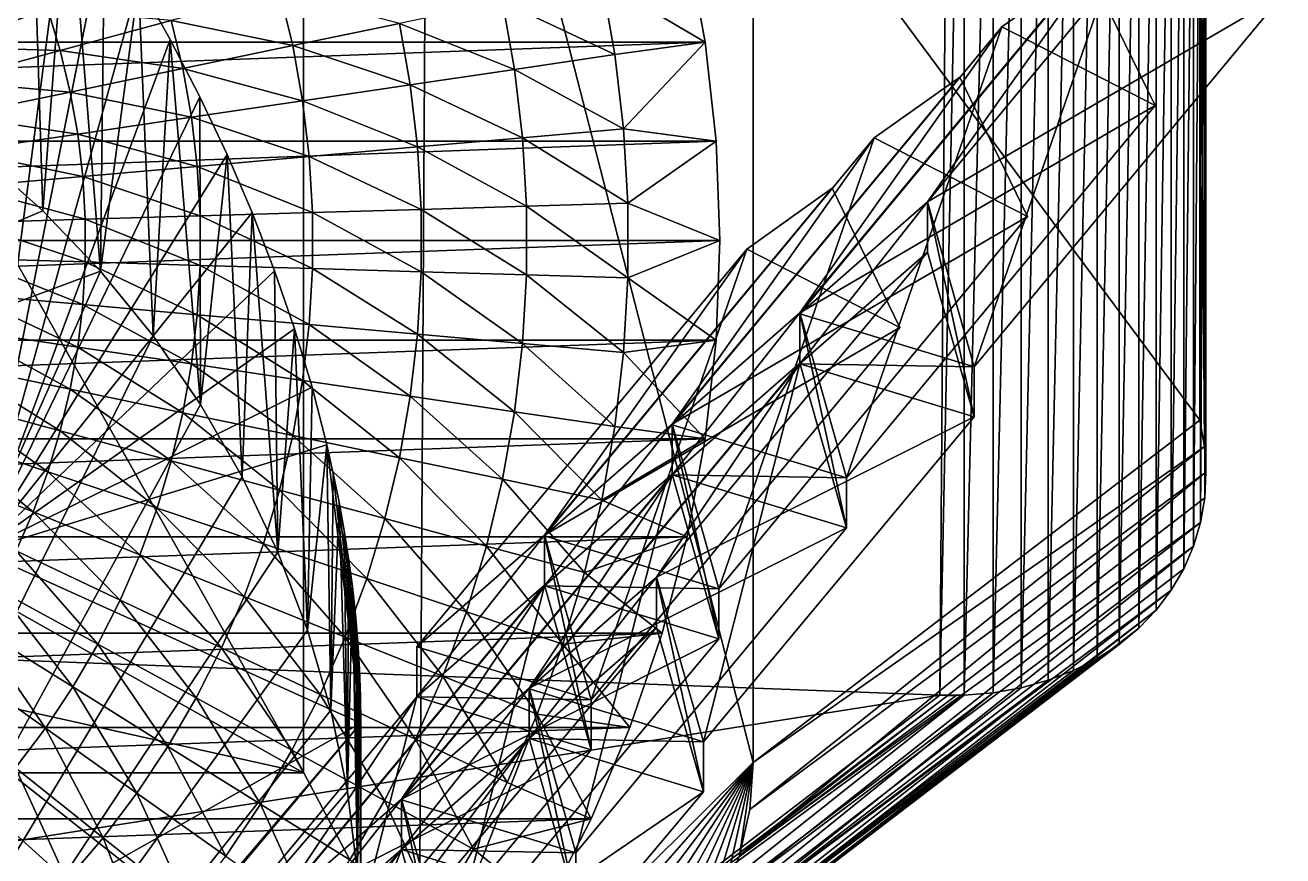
# Model space of a CAD drawing. Header units: metres. Extents: x -4.09 to 4.09, y -3.78 to 3.78.
# Drawn here: x 1.363 to 4.093, y -0.515 to 1.288 of the extents above; entities that cross this region are included whole.
import ezdxf

# ---------------------------------------------------------------- set-up
doc = ezdxf.new("R2010")
doc.units = ezdxf.units.M

msp = doc.modelspace()

# ---------------------------------------------------------------- linework, layer by layer
at = {"layer": 'statue_1', "color": 253}
for points in [[(-3.232, 0.082765, 16.714041), (3.348243, -0.166798, 15.068974), (3.367858, 2.430878, 15.064072)], [(-3.232, 2.430878, 16.714041), (-3.232, 0.082765, 16.714041), (3.367858, 2.430878, 15.064072)], [(-2.176662, 2.430878, 9.351602), (2.236946, 2.430878, 9.351602), (2.216392, -1.034236, 9.351602)], [(-2.157675, -1.034236, 9.351602), (-2.176662, 2.430878, 9.351602), (2.216392, -1.034236, 9.351602)], [(2.216392, -1.034236, 9.351602), (2.236946, 2.430878, 9.351602), (2.943429, -0.31287, 9.351602)], [(2.943429, 1.737868, 9.351602), (2.943429, -0.31287, 9.351602), (2.236946, 2.430878, 9.351602)], [(3.367858, 2.430878, 15.064072), (3.348243, -0.166798, 15.068974), (3.401195, 2.430032, 15.05574)], [(3.401195, -0.166641, 15.05574), (3.401195, 2.430032, 15.05574), (3.348243, -0.166798, 15.068974)], [(3.401195, 2.430032, 15.05574), (3.401195, -0.166641, 15.05574), (3.464236, 2.42364, 15.036746)], [(3.401195, -0.166641, 15.05574), (3.464236, -0.161158, 15.036746), (3.464236, 2.42364, 15.036746)], [(3.464236, 2.42364, 15.036746), (3.464236, -0.161158, 15.036746), (3.525272, 2.411076, 15.01185)], [(3.525272, -0.150317, 15.01185), (3.525272, 2.411076, 15.01185), (3.464236, -0.161158, 15.036746)], [(3.525272, 2.411076, 15.01185), (3.525272, -0.150317, 15.01185), (3.583613, 2.392401, 14.981278)], [(3.525272, -0.150317, 15.01185), (3.583613, -0.134212, 14.981278), (3.583613, 2.392401, 14.981278)], [(3.583613, 2.392401, 14.981278), (3.583613, -0.134212, 14.981278), (3.638758, 2.367837, 14.945305)], [(3.638758, -0.113032, 14.945305), (3.638758, 2.367837, 14.945305), (3.583613, -0.134212, 14.981278)], [(3.638758, 2.367837, 14.945305), (3.638758, -0.113032, 14.945305), (3.690268, 2.33757, 14.904257)], [(3.638758, -0.113032, 14.945305), (3.690268, -0.086932, 14.904257), (3.690268, 2.33757, 14.904257)], [(3.690268, 2.33757, 14.904257), (3.690268, -0.086932, 14.904257), (3.737643, 2.301882, 14.858503)], [(3.737643, -0.056163, 14.858503), (3.737643, 2.301882, 14.858503), (3.690268, -0.086932, 14.904257)], [(3.737643, 2.301882, 14.858503), (3.737643, -0.056163, 14.858503), (3.780505, 2.261119, 14.808458)], [(3.737643, -0.056163, 14.858503), (3.780505, -0.021008, 14.808458), (3.780505, 2.261119, 14.808458)], [(3.780505, 2.261119, 14.808458), (3.780505, -0.021008, 14.808458), (3.818355, 2.215624, 14.754573)], [(3.818355, 0.01822, 14.754573), (3.818355, 2.215624, 14.754573), (3.780505, -0.021008, 14.808458)], [(3.818355, 2.215624, 14.754573), (3.818355, 0.01822, 14.754573), (3.850941, 2.165806, 14.697335)], [(3.818355, 0.01822, 14.754573), (3.850941, 0.061177, 14.697335), (3.850941, 2.165806, 14.697335)], [(3.850941, 2.165806, 14.697335), (3.850941, 0.061177, 14.697335), (3.877949, 2.112102, 14.637262)], [(3.877949, 0.107454, 14.637262), (3.877949, 2.112102, 14.637262), (3.850941, 0.061177, 14.697335)], [(3.877949, 2.112102, 14.637262), (3.877949, 0.107454, 14.637262), (3.89913, 2.055046, 14.574896)], [(3.877949, 0.107454, 14.637262), (3.89913, 0.156646, 14.574896), (3.89913, 2.055046, 14.574896)], [(3.89913, 2.055046, 14.574896), (3.89913, 0.156646, 14.574896), (3.914357, 1.995138, 14.510799)], [(3.914357, 0.208313, 14.510799), (3.914357, 1.995138, 14.510799), (3.89913, 0.156646, 14.574896)], [(3.914357, 1.995138, 14.510799), (3.914357, 0.208313, 14.510799), (3.923319, 1.93288, 14.445553)], [(1.967048, -0.334928, 9.392891), (1.967048, 1.975148, 9.392891), (-2.139753, 1.975148, 9.392891)], [(-2.139753, -0.334928, 9.392891), (1.967048, -0.334928, 9.392891), (-2.139753, 1.975148, 9.392891)], [(-2.139753, -0.334928, 9.007879), (-2.139753, 1.975148, 9.007879), (1.967048, 1.975148, 9.007879)], [(-2.139753, -0.334928, 9.007879), (1.967048, -0.334928, 9.007879), (1.967048, 1.975148, 9.007879)], [(1.967048, 1.975148, 9.007879), (1.967048, -0.334928, 9.007879), (-2.139753, 1.975148, 9.007879)], [(1.967048, -0.334928, 9.007879), (-2.139753, -0.334928, 9.007879), (-2.139753, 1.975148, 9.007879)], [(0.812011, 1.718473, 7.467829), (1.967048, 1.975148, 9.007879), (1.967048, -0.334928, 9.007879)], [(1.967048, -0.334928, 9.007879), (1.967048, 1.975148, 9.007879), (1.967048, 1.975148, 9.392891)], [(1.967048, -0.334928, 9.392891), (1.967048, -0.334928, 9.007879), (1.967048, 1.975148, 9.392891)], [(3.914357, 0.208313, 14.510799), (3.923319, 0.261986, 14.445553), (3.923319, 1.93288, 14.445553)], [(3.923319, 1.93288, 14.445553), (3.923319, 0.261986, 14.445553), (3.926138, 1.868868, 14.379744)], [(3.926138, 1.868868, 14.379744), (3.926138, 0.317194, 14.379744), (3.922629, 1.803666, 14.313969)], [(3.926138, 0.317194, 14.379744), (3.926138, 1.868868, 14.379744), (3.923319, 0.261986, 14.445553)], [(1.238006, 1.848941, 15.596153), (1.266393, 1.005159, 20.254005), (1.374678, 1.736802, 15.576384)], [(1.374678, 1.736802, 15.576384), (1.265203, 0.146119, 15.295901), (1.238006, 1.848941, 15.596153)], [(3.922629, 0.373404, 14.313969), (3.912916, 1.737868, 14.248821), (3.922629, 1.803666, 14.313969)], [(3.926138, 0.317194, 14.379744), (3.922629, 0.373404, 14.313969), (3.922629, 1.803666, 14.313969)], [(1.374678, 1.736802, 15.576384), (1.456957, 1.619964, 15.787277), (1.265203, 0.146119, 15.295901)], [(1.401436, 0.88478, 20.266628), (1.374678, 1.736802, 15.576384), (1.266393, 1.005159, 20.254005)], [(1.374678, 1.736802, 15.576384), (1.401436, 0.88478, 20.266628), (1.456957, 1.619964, 15.787277)], [(3.912916, 0.430116, 14.248821), (2.943429, -0.31287, 9.351602), (2.943429, 1.737868, 9.351602)], [(3.912916, 1.737868, 14.248821), (3.912916, 0.430116, 14.248821), (2.943429, 1.737868, 9.351602)], [(3.912916, 0.430116, 14.248821), (3.912916, 1.737868, 14.248821), (3.922629, 0.373404, 14.313969)], [(0.812011, -0.078253, 7.467829), (0.812011, 1.718473, 7.467829), (1.967048, -0.334928, 9.007879)], [(3.94569, 1.656654, 17.406498), (3.321423, 0.903956, 18.080166), (4.093015, 1.354359, 17.205273)], [(3.94569, 1.656654, 17.406498), (3.76039, 1.524745, 17.087391), (3.321423, 0.903956, 18.080166)], [(1.456957, 1.619964, 15.787277), (1.5351, 1.500744, 15.987391), (1.265203, 0.146119, 15.295901)], [(1.401436, 0.88478, 20.266628), (1.526577, 0.753905, 20.277493), (1.456957, 1.619964, 15.787277)], [(1.526577, 0.753905, 20.277493), (1.5351, 1.500744, 15.987391), (1.456957, 1.619964, 15.787277)], [(3.422877, 0.546327, 17.928465), (3.044319, 0.66138, 17.860107), (3.76039, 1.524745, 17.087391)], [(3.76039, 1.524745, 17.087391), (3.044319, 0.66138, 17.860107), (3.321423, 0.903956, 18.080166)], [(4.093015, 1.354359, 17.205273), (3.422877, 0.546327, 17.928465), (3.76039, 1.524745, 17.087391)], [(1.5351, 1.500744, 15.987391), (1.608794, 1.379519, 16.17618), (1.265203, 0.146119, 15.295901)], [(1.608794, 1.379519, 16.17618), (1.5351, 1.500744, 15.987391), (1.526577, 0.753905, 20.277493)], [(2.800114, 1.463114, 0.043246), (2.839343, 1.25068, 0.043246), (-3.012047, 1.25068, 0.043246)], [(-2.972756, 1.463114, 0.043246), (2.800114, 1.463114, 0.043246), (-3.012047, 1.25068, 0.043246)], [(2.800114, 1.463114, 0.543128), (2.614564, 1.383185, 0.699304), (2.839343, 1.25068, 0.543128)], [(2.800114, 1.463114, 0.043246), (2.800114, 1.463114, 0.543128), (2.839343, 1.25068, 0.043246)], [(2.839343, 1.25068, 0.543128), (2.839343, 1.25068, 0.043246), (2.800114, 1.463114, 0.543128)], [(3.668586, 1.415676, 17.177307), (3.044319, 0.662978, 17.850977), (3.815911, 1.113413, 16.976084)], [(3.668586, 1.415676, 17.177307), (3.483286, 1.283798, 16.8582), (3.044319, 0.662978, 17.850977)], [(3.483286, 1.283798, 16.8582), (3.668586, 1.415676, 17.177307), (3.815911, 1.113413, 16.976084)], [(1.608794, 1.379519, 16.17618), (1.67785, 1.25657, 16.35313), (1.265203, 0.146119, 15.295901)], [(1.640878, 0.613379, 20.286522), (1.608794, 1.379519, 16.17618), (1.526577, 0.753905, 20.277493)], [(1.608794, 1.379519, 16.17618), (1.640878, 0.613379, 20.286522), (1.67785, 1.25657, 16.35313)], [(2.614564, 1.383185, 0.699304), (2.39906, 1.338254, 0.853454), (2.642951, 1.223703, 0.699304)], [(2.614564, 1.383185, 0.699304), (2.642951, 1.223703, 0.699304), (2.839343, 1.25068, 0.543128)], [(1.943549, 1.243286, 1.122091), (1.915225, 1.361691, 1.122091), (1.680106, 1.298055, 1.23567)], [(1.943549, 1.243286, 1.122091), (2.175096, 1.291569, 0.994541), (1.915225, 1.361691, 1.122091)], [(2.425191, 1.191493, 0.853454), (2.39906, 1.338254, 0.853454), (2.175096, 1.291569, 0.994541)], [(2.642951, 1.223703, 0.699304), (2.39906, 1.338254, 0.853454), (2.425191, 1.191493, 0.853454)], [(3.321423, 0.903956, 18.080166), (3.422877, 0.546327, 17.928465), (4.093015, 1.354359, 17.205273)], [(1.170203, 1.240685, 1.419429), (1.412152, 1.321648, 1.334895), (1.143382, 1.313689, 1.419429)], [(1.438972, 1.232821, 1.334895), (1.412152, 1.321648, 1.334895), (1.170203, 1.240685, 1.419429)], [(1.680106, 1.298055, 1.23567), (1.412152, 1.321648, 1.334895), (1.438972, 1.232821, 1.334895)], [(1.680106, 1.298055, 1.23567), (1.438972, 1.232821, 1.334895), (1.705109, 1.193592, 1.23567)], [(1.943549, 1.243286, 1.122091), (1.680106, 1.298055, 1.23567), (1.705109, 1.193592, 1.23567)], [(2.198908, 1.15803, 0.994541), (2.175096, 1.291569, 0.994541), (1.943549, 1.243286, 1.122091)], [(2.198908, 1.15803, 0.994541), (2.425191, 1.191493, 0.853454), (2.175096, 1.291569, 0.994541)], [(3.145774, 0.305381, 17.699276), (2.767215, 0.420403, 17.630917), (3.483286, 1.283798, 16.8582)], [(3.483286, 1.283798, 16.8582), (2.767215, 0.420403, 17.630917), (3.044319, 0.662978, 17.850977)], [(3.815911, 1.113413, 16.976084), (3.145774, 0.305381, 17.699276), (3.483286, 1.283798, 16.8582)], [(1.67785, 1.25657, 16.35313), (1.742082, 1.132275, 16.517757), (1.265203, 0.146119, 15.295901)], [(1.640878, 0.613379, 20.286522), (1.743586, 0.464174, 20.293655), (1.67785, 1.25657, 16.35313)], [(1.743586, 0.464174, 20.293655), (1.742082, 1.132275, 16.517757), (1.67785, 1.25657, 16.35313)], [(-3.012047, 1.25068, 0.043246), (2.839343, 1.25068, 0.043246), (-3.035671, 1.03599, 0.043246)], [(2.862967, 1.03599, 0.043246), (-3.035671, 1.03599, 0.043246), (2.839343, 1.25068, 0.043246)], [(1.192762, 1.166208, 1.419429), (1.438972, 1.232821, 1.334895), (1.170203, 1.240685, 1.419429)], [(1.460591, 1.142614, 1.334895), (1.438972, 1.232821, 1.334895), (1.192762, 1.166208, 1.419429)], [(1.460591, 1.142614, 1.334895), (1.705109, 1.193592, 1.23567), (1.438972, 1.232821, 1.334895)], [(1.943549, 1.243286, 1.122091), (1.705109, 1.193592, 1.23567), (1.964855, 1.123439, 1.122091)], [(2.198908, 1.15803, 0.994541), (1.943549, 1.243286, 1.122091), (1.964855, 1.123439, 1.122091)], [(2.839343, 1.25068, 0.543128), (2.642951, 1.223703, 0.699304), (2.661938, 1.062811, 0.699304)], [(2.839343, 1.25068, 0.543128), (2.661938, 1.062811, 0.699304), (2.862967, 1.03599, 0.543128)], [(2.839343, 1.25068, 0.543128), (2.862967, 1.03599, 0.543128), (2.862967, 1.03599, 0.043246)], [(2.839343, 1.25068, 0.043246), (2.839343, 1.25068, 0.543128), (2.862967, 1.03599, 0.043246)], [(2.642951, 1.223703, 0.699304), (2.425191, 1.191493, 0.853454), (2.661938, 1.062811, 0.699304)], [(1.723909, 1.087783, 1.23567), (1.705109, 1.193592, 1.23567), (1.460591, 1.142614, 1.334895)], [(1.723909, 1.087783, 1.23567), (1.964855, 1.123439, 1.122091), (1.705109, 1.193592, 1.23567)], [(2.442612, 1.043447, 0.853454), (2.425191, 1.191493, 0.853454), (2.198908, 1.15803, 0.994541)], [(2.442612, 1.043447, 0.853454), (2.661938, 1.062811, 0.699304), (2.425191, 1.191493, 0.853454)], [(2.767215, 0.422032, 17.621786), (3.391545, 1.17473, 16.948118), (3.538807, 0.872435, 16.746895)], [(3.206182, 1.042821, 16.629011), (3.391545, 1.17473, 16.948118), (2.767215, 0.422032, 17.621786)], [(3.391545, 1.17473, 16.948118), (3.206182, 1.042821, 16.629011), (3.538807, 0.872435, 16.746895)], [(1.460591, 1.142614, 1.334895), (1.192762, 1.166208, 1.419429), (1.210872, 1.09054, 1.419429)], [(2.214762, 1.023332, 0.994541), (2.198908, 1.15803, 0.994541), (1.964855, 1.123439, 1.122091)], [(2.442612, 1.043447, 0.853454), (2.198908, 1.15803, 0.994541), (2.214762, 1.023332, 0.994541)], [(1.460591, 1.142614, 1.334895), (1.210872, 1.09054, 1.419429), (1.476884, 1.051249, 1.334895)], [(1.742082, 1.132275, 16.517757), (1.801363, 1.006945, 16.669615), (1.265203, 0.146119, 15.295901)], [(1.723909, 1.087783, 1.23567), (1.460591, 1.142614, 1.334895), (1.476884, 1.051249, 1.334895)], [(1.979143, 1.002527, 1.122091), (1.964855, 1.123439, 1.122091), (1.723909, 1.087783, 1.23567)], [(1.801363, 1.006945, 16.669615), (1.742082, 1.132275, 16.517757), (1.743586, 0.464174, 20.293655)], [(1.979143, 1.002527, 1.122091), (2.214762, 1.023332, 0.994541), (1.964855, 1.123439, 1.122091)], [(3.044319, 0.662978, 17.850977), (3.145774, 0.305381, 17.699276), (3.815911, 1.113413, 16.976084)], [(1.22447, 1.013932, 1.419429), (1.476884, 1.051249, 1.334895), (1.210872, 1.09054, 1.419429)], [(1.736505, 0.981096, 1.23567), (1.723909, 1.087783, 1.23567), (1.476884, 1.051249, 1.334895)], [(1.979143, 1.002527, 1.122091), (1.723909, 1.087783, 1.23567), (1.736505, 0.981096, 1.23567)], [(1.487725, 0.959132, 1.334895), (1.476884, 1.051249, 1.334895), (1.22447, 1.013932, 1.419429)], [(1.487725, 0.959132, 1.334895), (1.736505, 0.981096, 1.23567), (1.476884, 1.051249, 1.334895)], [(2.451385, 0.89465, 0.853454), (2.442612, 1.043447, 0.853454), (2.214762, 1.023332, 0.994541)], [(2.671463, 0.901104, 0.699304), (2.661938, 1.062811, 0.699304), (2.442612, 1.043447, 0.853454)], [(2.671463, 0.901104, 0.699304), (2.442612, 1.043447, 0.853454), (2.451385, 0.89465, 0.853454)], [(2.490112, 0.179456, 17.401728), (2.86867, 0.064404, 17.470085), (3.206182, 1.042821, 16.629011)], [(2.490112, 0.179456, 17.401728), (3.206182, 1.042821, 16.629011), (2.767215, 0.422032, 17.621786)], [(2.671463, 0.901104, 0.699304), (2.862967, 1.03599, 0.543128), (2.661938, 1.062811, 0.699304)], [(2.86867, 0.064404, 17.470085), (3.538807, 0.872435, 16.746895), (3.206182, 1.042821, 16.629011)], [(2.862967, 1.03599, 0.043246), (2.870863, 0.82011, 0.043246), (-3.043504, 0.82011, 0.043246)], [(-3.035671, 1.03599, 0.043246), (2.862967, 1.03599, 0.043246), (-3.043504, 0.82011, 0.043246)], [(1.487725, 0.959132, 1.334895), (1.22447, 1.013932, 1.419429), (1.233619, 0.936698, 1.419429)], [(2.222721, 0.887945, 0.994541), (2.214762, 1.023332, 0.994541), (1.979143, 1.002527, 1.122091)], [(2.222721, 0.887945, 0.994541), (2.451385, 0.89465, 0.853454), (2.214762, 1.023332, 0.994541)], [(2.862967, 1.03599, 0.543128), (2.671463, 0.901104, 0.699304), (2.870863, 0.82011, 0.543128)], [(2.862967, 1.03599, 0.043246), (2.862967, 1.03599, 0.543128), (2.870863, 0.82011, 0.043246)], [(2.870863, 0.82011, 0.543128), (2.870863, 0.82011, 0.043246), (2.862967, 1.03599, 0.543128)], [(1.401436, 0.88478, 20.266628), (1.266393, 1.005159, 20.254005), (-2.247724, -0.650978, 19.720924)], [(1.801363, 1.006945, 16.669615), (1.855505, 0.880958, 16.808289), (1.265203, 0.146119, 15.295901)], [(1.986287, 0.880989, 1.122091), (1.979143, 1.002527, 1.122091), (1.736505, 0.981096, 1.23567)], [(1.834074, 0.307261, 20.298851), (1.801363, 1.006945, 16.669615), (1.743586, 0.464174, 20.293655)], [(1.801363, 1.006945, 16.669615), (1.834074, 0.307261, 20.298851), (1.855505, 0.880958, 16.808289)], [(2.222721, 0.887945, 0.994541), (1.979143, 1.002527, 1.122091), (1.986287, 0.880989, 1.122091)], [(1.493177, 0.866513, 1.334895), (1.487725, 0.959132, 1.334895), (1.233619, 0.936698, 1.419429)], [(1.742834, 0.873845, 1.23567), (1.736505, 0.981096, 1.23567), (1.487725, 0.959132, 1.334895)], [(1.742834, 0.873845, 1.23567), (1.487725, 0.959132, 1.334895), (1.493177, 0.866513, 1.334895)], [(1.742834, 0.873845, 1.23567), (1.986287, 0.880989, 1.122091), (1.736505, 0.981096, 1.23567)], [(1.238194, 0.859025, 1.419429), (1.493177, 0.866513, 1.334895), (1.233619, 0.936698, 1.419429)], [(3.114441, 0.933753, 16.718929), (2.490112, 0.181054, 17.392597), (3.261766, 0.631489, 16.517704)], [(3.114441, 0.933753, 16.718929), (2.929079, 0.801875, 16.399822), (2.490112, 0.181054, 17.392597)], [(2.929079, 0.801875, 16.399822), (3.114441, 0.933753, 16.718929), (3.261766, 0.631489, 16.517704)], [(2.671463, 0.901104, 0.699304), (2.451385, 0.89465, 0.853454), (2.671463, 0.739116, 0.699304)], [(2.671463, 0.901104, 0.699304), (2.671463, 0.739116, 0.699304), (2.870863, 0.82011, 0.543128)], [(3.044319, 0.66138, 17.860107), (3.044319, 0.552813, 18.475748), (3.321423, 0.903956, 18.080166)], [(3.321423, 0.794856, 18.698763), (3.321423, 0.903956, 18.080166), (3.044319, 0.552813, 18.475748)], [(3.321423, 0.903956, 18.080166), (3.321423, 0.794856, 18.698763), (3.422877, 0.43751, 18.545584)], [(3.422877, 0.546327, 17.928465), (3.321423, 0.903956, 18.080166), (3.422877, 0.43751, 18.545584)], [(1.526577, 0.753905, 20.277493), (1.401436, 0.88478, 20.266628), (-2.247724, -0.650978, 19.720924)], [(1.855505, 0.880958, 16.808289), (1.904321, 0.754625, 16.933399), (1.265203, 0.146119, 15.295901)], [(1.742834, 0.766406, 1.23567), (1.742834, 0.873845, 1.23567), (1.493177, 0.866513, 1.334895)], [(1.986287, 0.759263, 1.122091), (1.986287, 0.880989, 1.122091), (1.742834, 0.873845, 1.23567)], [(1.742834, 0.766406, 1.23567), (1.986287, 0.759263, 1.122091), (1.742834, 0.873845, 1.23567)], [(1.834074, 0.307261, 20.298851), (1.911653, 0.143706, 20.302067), (1.855505, 0.880958, 16.808289)], [(1.855505, 0.880958, 16.808289), (1.911653, 0.143706, 20.302067), (1.904321, 0.754625, 16.933399)], [(2.222721, 0.752307, 0.994541), (2.222721, 0.887945, 0.994541), (1.986287, 0.880989, 1.122091)], [(2.222721, 0.752307, 0.994541), (1.986287, 0.880989, 1.122091), (1.986287, 0.759263, 1.122091)], [(2.451385, 0.745602, 0.853454), (2.451385, 0.89465, 0.853454), (2.222721, 0.887945, 0.994541)], [(2.222721, 0.752307, 0.994541), (2.451385, 0.745602, 0.853454), (2.222721, 0.887945, 0.994541)], [(2.671463, 0.739116, 0.699304), (2.451385, 0.89465, 0.853454), (2.451385, 0.745602, 0.853454)], [(1.493177, 0.773738, 1.334895), (1.493177, 0.866513, 1.334895), (1.238194, 0.859025, 1.419429)], [(1.238194, 0.781227, 1.419429), (1.493177, 0.773738, 1.334895), (1.238194, 0.859025, 1.419429)], [(1.742834, 0.766406, 1.23567), (1.493177, 0.866513, 1.334895), (1.493177, 0.773738, 1.334895)], [(2.86867, 0.064404, 17.470085), (2.767215, 0.422032, 17.621786), (3.538807, 0.872435, 16.746895)], [(-3.043504, 0.82011, 0.043246), (2.870863, 0.82011, 0.043246), (-3.035671, 0.604261, 0.043246)], [(2.862967, 0.604261, 0.043246), (-3.035671, 0.604261, 0.043246), (2.870863, 0.82011, 0.043246)], [(2.870863, 0.82011, 0.543128), (2.671463, 0.739116, 0.699304), (2.862967, 0.604261, 0.543128)], [(2.870863, 0.82011, 0.543128), (2.862967, 0.604261, 0.543128), (2.862967, 0.604261, 0.043246)], [(2.870863, 0.82011, 0.043246), (2.870863, 0.82011, 0.543128), (2.862967, 0.604261, 0.043246)], [(2.591566, -0.176542, 17.240896), (2.213008, -0.061521, 17.172539), (2.929079, 0.801875, 16.399822)], [(2.929079, 0.801875, 16.399822), (2.213008, -0.061521, 17.172539), (2.490112, 0.181054, 17.392597)], [(3.261766, 0.631489, 16.517704), (2.591566, -0.176542, 17.240896), (2.929079, 0.801875, 16.399822)], [(3.321423, 0.794856, 18.698763), (2.73369, 0.089564, 19.314289), (3.422877, 0.43751, 18.545584)], [(3.321423, 0.794856, 18.698763), (3.044319, 0.552813, 18.475748), (2.73369, 0.089564, 19.314289)], [(1.233619, 0.703553, 1.419429), (1.487725, 0.68112, 1.334895), (1.238194, 0.781227, 1.419429)], [(1.487725, 0.68112, 1.334895), (1.493177, 0.773738, 1.334895), (1.238194, 0.781227, 1.419429)], [(1.736505, 0.659155, 1.23567), (1.493177, 0.773738, 1.334895), (1.487725, 0.68112, 1.334895)], [(1.736505, 0.659155, 1.23567), (1.742834, 0.766406, 1.23567), (1.493177, 0.773738, 1.334895)], [(1.736505, 0.659155, 1.23567), (1.979143, 0.637724, 1.122091), (1.742834, 0.766406, 1.23567)], [(1.979143, 0.637724, 1.122091), (1.986287, 0.759263, 1.122091), (1.742834, 0.766406, 1.23567)], [(-0.086352, -2.879025, 19.910021), (1.526577, 0.753905, 20.277493), (-2.247724, -0.650978, 19.720924)], [(1.640878, 0.613379, 20.286522), (1.526577, 0.753905, 20.277493), (-0.086352, -2.879025, 19.910021)], [(1.904321, 0.754625, 16.933399), (1.947748, 0.628293, 17.044605), (1.265203, 0.146119, 15.295901)], [(1.947748, 0.628293, 17.044605), (1.904321, 0.754625, 16.933399), (1.911653, 0.143706, 20.302067)], [(2.214762, 0.616919, 0.994541), (1.986287, 0.759263, 1.122091), (1.979143, 0.637724, 1.122091)], [(2.214762, 0.616919, 0.994541), (2.222721, 0.752307, 0.994541), (1.986287, 0.759263, 1.122091)], [(2.214762, 0.616919, 0.994541), (2.442612, 0.596773, 0.853454), (2.222721, 0.752307, 0.994541)], [(2.442612, 0.596773, 0.853454), (2.451385, 0.745602, 0.853454), (2.222721, 0.752307, 0.994541)], [(2.661938, 0.577409, 0.699304), (2.451385, 0.745602, 0.853454), (2.442612, 0.596773, 0.853454)], [(2.661938, 0.577409, 0.699304), (2.671463, 0.739116, 0.699304), (2.451385, 0.745602, 0.853454)], [(2.661938, 0.577409, 0.699304), (2.862967, 0.604261, 0.543128), (2.671463, 0.739116, 0.699304)], [(1.22447, 0.626288, 1.419429), (1.476884, 0.588971, 1.334895), (1.233619, 0.703553, 1.419429)], [(1.487725, 0.68112, 1.334895), (1.233619, 0.703553, 1.419429), (1.476884, 0.588971, 1.334895)], [(1.723909, 0.552437, 1.23567), (1.487725, 0.68112, 1.334895), (1.476884, 0.588971, 1.334895)], [(1.723909, 0.552437, 1.23567), (1.736505, 0.659155, 1.23567), (1.487725, 0.68112, 1.334895)], [(1.723909, 0.552437, 1.23567), (1.964855, 0.516812, 1.122091), (1.736505, 0.659155, 1.23567)], [(1.979143, 0.637724, 1.122091), (1.736505, 0.659155, 1.23567), (1.964855, 0.516812, 1.122091)], [(2.767215, 0.420403, 17.630917), (2.767215, 0.311867, 18.246559), (3.044319, 0.662978, 17.850977)], [(3.044319, 0.55391, 18.469574), (3.044319, 0.662978, 17.850977), (2.767215, 0.311867, 18.246559)], [(3.044319, 0.662978, 17.850977), (3.044319, 0.55391, 18.469574), (3.145774, 0.196564, 18.316395)], [(3.145774, 0.305381, 17.699276), (3.044319, 0.662978, 17.850977), (3.145774, 0.196564, 18.316395)], [(3.044319, 0.66138, 17.860107), (3.422877, 0.546327, 17.928465), (3.044319, 0.552813, 18.475748)], [(1.947748, 0.628293, 17.044605), (1.985597, 0.502305, 17.141605), (1.265203, 0.146119, 15.295901)], [(1.975884, -0.025395, 20.303288), (1.947748, 0.628293, 17.044605), (1.911653, 0.143706, 20.302067)], [(1.985597, 0.502305, 17.141605), (1.947748, 0.628293, 17.044605), (1.975884, -0.025395, 20.303288)], [(2.198908, 0.482221, 0.994541), (1.979143, 0.637724, 1.122091), (1.964855, 0.516812, 1.122091)], [(2.198908, 0.482221, 0.994541), (2.214762, 0.616919, 0.994541), (1.979143, 0.637724, 1.122091)], [(2.490112, 0.181054, 17.392597), (2.591566, -0.176542, 17.240896), (3.261766, 0.631489, 16.517704)], [(-3.012047, 0.38954, 0.043246), (-3.035671, 0.604261, 0.043246), (2.862967, 0.604261, 0.043246)], [(2.839343, 0.38954, 0.043246), (-3.012047, 0.38954, 0.043246), (2.862967, 0.604261, 0.043246)], [(1.743586, 0.464174, 20.293655), (1.640878, 0.613379, 20.286522), (-0.086352, -2.879025, 19.910021)], [(1.460591, 0.497637, 1.334895), (1.22447, 0.626288, 1.419429), (1.210872, 0.549711, 1.419429)], [(1.460591, 0.497637, 1.334895), (1.476884, 0.588971, 1.334895), (1.22447, 0.626288, 1.419429)], [(2.198908, 0.482221, 0.994541), (2.425191, 0.448758, 0.853454), (2.214762, 0.616919, 0.994541)], [(2.442612, 0.596773, 0.853454), (2.214762, 0.616919, 0.994541), (2.425191, 0.448758, 0.853454)], [(2.862967, 0.604261, 0.543128), (2.661938, 0.577409, 0.699304), (2.839343, 0.38954, 0.543128)], [(2.862967, 0.604261, 0.043246), (2.862967, 0.604261, 0.543128), (2.839343, 0.38954, 0.043246)], [(2.839343, 0.38954, 0.543128), (2.839343, 0.38954, 0.043246), (2.862967, 0.604261, 0.543128)], [(1.460591, 0.497637, 1.334895), (1.705109, 0.446659, 1.23567), (1.476884, 0.588971, 1.334895)], [(1.723909, 0.552437, 1.23567), (1.476884, 0.588971, 1.334895), (1.705109, 0.446659, 1.23567)], [(2.442612, 0.596773, 0.853454), (2.425191, 0.448758, 0.853454), (2.642951, 0.416549, 0.699304)], [(2.661938, 0.577409, 0.699304), (2.442612, 0.596773, 0.853454), (2.642951, 0.416549, 0.699304)], [(2.661938, 0.577409, 0.699304), (2.642951, 0.416549, 0.699304), (2.839343, 0.38954, 0.543128)], [(1.192762, 0.474044, 1.419429), (1.438972, 0.4074, 1.334895), (1.210872, 0.549711, 1.419429)], [(1.438972, 0.4074, 1.334895), (1.460591, 0.497637, 1.334895), (1.210872, 0.549711, 1.419429)], [(1.943549, 0.396966, 1.122091), (1.723909, 0.552437, 1.23567), (1.705109, 0.446659, 1.23567)], [(1.943549, 0.396966, 1.122091), (1.964855, 0.516812, 1.122091), (1.723909, 0.552437, 1.23567)], [(3.044319, 0.55391, 18.469574), (2.456649, -0.151383, 19.0851), (3.145774, 0.196564, 18.316395)], [(3.044319, 0.55391, 18.469574), (2.767215, 0.311867, 18.246559), (2.456649, -0.151383, 19.0851)], [(2.835144, -0.267782, 19.16111), (2.456649, -0.152479, 19.091274), (3.044319, 0.552813, 18.475748)], [(3.044319, 0.552813, 18.475748), (2.456649, -0.152479, 19.091274), (2.73369, 0.089564, 19.314289)], [(3.422877, 0.43751, 18.545584), (2.835144, -0.267782, 19.16111), (3.044319, 0.552813, 18.475748)], [(3.422877, 0.546327, 17.928465), (3.422877, 0.43751, 18.545584), (3.044319, 0.552813, 18.475748)], [(1.985597, 0.502305, 17.141605), (2.017807, 0.377007, 17.224133), (1.265203, 0.146119, 15.295901)], [(1.680106, 0.342166, 1.23567), (1.460591, 0.497637, 1.334895), (1.438972, 0.4074, 1.334895)], [(1.680106, 0.342166, 1.23567), (1.705109, 0.446659, 1.23567), (1.460591, 0.497637, 1.334895)], [(1.943549, 0.396966, 1.122091), (2.175096, 0.348683, 0.994541), (1.964855, 0.516812, 1.122091)], [(2.198908, 0.482221, 0.994541), (1.964855, 0.516812, 1.122091), (2.175096, 0.348683, 0.994541)], [(1.985597, 0.502305, 17.141605), (1.975884, -0.025395, 20.303288), (2.017807, 0.377007, 17.224133)], [(1.834074, 0.307261, 20.298851), (1.743586, 0.464174, 20.293655), (-0.086352, -2.879025, 19.910021)], [(1.170203, 0.399567, 1.419429), (1.412152, 0.318604, 1.334895), (1.192762, 0.474044, 1.419429)], [(1.412152, 0.318604, 1.334895), (1.438972, 0.4074, 1.334895), (1.192762, 0.474044, 1.419429)], [(2.39906, 0.301997, 0.853454), (2.198908, 0.482221, 0.994541), (2.175096, 0.348683, 0.994541)], [(2.39906, 0.301997, 0.853454), (2.425191, 0.448758, 0.853454), (2.198908, 0.482221, 0.994541)], [(1.680106, 0.342166, 1.23567), (1.915225, 0.278561, 1.122091), (1.705109, 0.446659, 1.23567)], [(1.915225, 0.278561, 1.122091), (1.943549, 0.396966, 1.122091), (1.705109, 0.446659, 1.23567)], [(2.39906, 0.301997, 0.853454), (2.614564, 0.257067, 0.699304), (2.425191, 0.448758, 0.853454)], [(2.614564, 0.257067, 0.699304), (2.642951, 0.416549, 0.699304), (2.425191, 0.448758, 0.853454)], [(2.73369, 0.089564, 19.314289), (2.835144, -0.267782, 19.16111), (3.422877, 0.43751, 18.545584)], [(2.490112, 0.07089, 18.017368), (2.490112, 0.179456, 17.401728), (2.767215, 0.422032, 17.621786)], [(2.767215, 0.422032, 17.621786), (2.767215, 0.312932, 18.240383), (2.490112, 0.07089, 18.017368)], [(2.839343, 0.38954, 0.543128), (2.642951, 0.416549, 0.699304), (2.614564, 0.257067, 0.699304)], [(2.767215, 0.312932, 18.240383), (2.767215, 0.422032, 17.621786), (2.86867, -0.044414, 18.087204)], [(2.767215, 0.422032, 17.621786), (2.86867, 0.064404, 17.470085), (2.86867, -0.044414, 18.087204)], [(2.767215, 0.420403, 17.630917), (3.145774, 0.305381, 17.699276), (2.767215, 0.311867, 18.246559)], [(3.912916, 0.430116, 14.248821), (3.922629, 0.373404, 14.313969), (2.943429, -0.31287, 9.351602)], [(-3.012047, 0.38954, 0.043246), (2.839343, 0.38954, 0.043246), (-2.972756, 0.177138, 0.043246)], [(2.800114, 0.177138, 0.043246), (-2.972756, 0.177138, 0.043246), (2.839343, 0.38954, 0.043246)], [(1.143382, 0.326531, 1.419429), (1.38013, 0.231531, 1.334895), (1.170203, 0.399567, 1.419429)], [(1.38013, 0.231531, 1.334895), (1.412152, 0.318604, 1.334895), (1.170203, 0.399567, 1.419429)], [(1.649024, 0.239333, 1.23567), (1.438972, 0.4074, 1.334895), (1.412152, 0.318604, 1.334895)], [(1.649024, 0.239333, 1.23567), (1.680106, 0.342166, 1.23567), (1.438972, 0.4074, 1.334895)], [(2.143575, 0.216773, 0.994541), (1.943549, 0.396966, 1.122091), (1.915225, 0.278561, 1.122091)], [(2.143575, 0.216773, 0.994541), (2.175096, 0.348683, 0.994541), (1.943549, 0.396966, 1.122091)], [(2.839343, 0.38954, 0.543128), (2.614564, 0.257067, 0.699304), (2.800114, 0.177138, 0.543128)], [(2.839343, 0.38954, 0.543128), (2.800114, 0.177138, 0.543128), (2.800114, 0.177138, 0.043246)], [(2.839343, 0.38954, 0.043246), (2.839343, 0.38954, 0.543128), (2.800114, 0.177138, 0.043246)], [(1.265203, 0.146119, 15.295901), (2.017807, 0.377007, 17.224133), (2.091626, -0.227238, 17.413246)], [(1.975884, -0.025395, 20.303288), (2.026267, -0.198882, 20.3025), (2.017807, 0.377007, 17.224133)], [(2.017807, 0.377007, 17.224133), (2.031781, 0.314718, 17.259899), (2.091626, -0.227238, 17.413246)], [(2.026267, -0.198882, 20.3025), (2.031781, 0.314718, 17.259899), (2.017807, 0.377007, 17.224133)], [(2.943429, -0.31287, 9.351602), (3.922629, 0.373404, 14.313969), (2.935972, -0.414606, 9.351602)], [(3.926138, 0.317194, 14.379744), (2.935972, -0.414606, 9.351602), (3.922629, 0.373404, 14.313969)], [(1.649024, 0.239333, 1.23567), (1.880007, 0.162036, 1.122091), (1.680106, 0.342166, 1.23567)], [(1.880007, 0.162036, 1.122091), (1.915225, 0.278561, 1.122091), (1.680106, 0.342166, 1.23567)], [(2.143575, 0.216773, 0.994541), (2.364343, 0.157022, 0.853454), (2.175096, 0.348683, 0.994541)], [(2.364343, 0.157022, 0.853454), (2.39906, 0.301997, 0.853454), (2.175096, 0.348683, 0.994541)], [(1.911653, 0.143706, 20.302067), (1.834074, 0.307261, 20.298851), (-0.086352, -2.879025, 19.910021)], [(1.38013, 0.231531, 1.334895), (1.143382, 0.326531, 1.419429), (1.343095, 0.146463, 1.334895)], [(1.611927, 0.138474, 1.23567), (1.412152, 0.318604, 1.334895), (1.38013, 0.231531, 1.334895)], [(1.611927, 0.138474, 1.23567), (1.649024, 0.239333, 1.23567), (1.412152, 0.318604, 1.334895)], [(2.044314, 0.252743, 17.291965), (2.031781, 0.314718, 17.259899), (2.026267, -0.198882, 20.3025)], [(2.031781, 0.314718, 17.259899), (2.044314, 0.252743, 17.291965), (2.091626, -0.227238, 17.413246)], [(2.179545, -0.39236, 18.855911), (2.767215, 0.312932, 18.240383), (2.86867, -0.044414, 18.087204)], [(2.490112, 0.07089, 18.017368), (2.767215, 0.312932, 18.240383), (2.179545, -0.39236, 18.855911)], [(2.55804, -0.50876, 18.931921), (2.179545, -0.393457, 18.862085), (2.767215, 0.311867, 18.246559)], [(2.767215, 0.311867, 18.246559), (2.179545, -0.393457, 18.862085), (2.456649, -0.151383, 19.0851)], [(2.57684, 0.099527, 0.699304), (2.39906, 0.301997, 0.853454), (2.364343, 0.157022, 0.853454)], [(2.57684, 0.099527, 0.699304), (2.614564, 0.257067, 0.699304), (2.39906, 0.301997, 0.853454)], [(3.145774, 0.196564, 18.316395), (2.55804, -0.50876, 18.931921), (2.767215, 0.311867, 18.246559)], [(3.145774, 0.305381, 17.699276), (3.145774, 0.196564, 18.316395), (2.767215, 0.311867, 18.246559)], [(3.926138, 0.317194, 14.379744), (3.923319, 0.261986, 14.445553), (2.913726, -0.514682, 9.351602)], [(2.935972, -0.414606, 9.351602), (3.926138, 0.317194, 14.379744), (2.913726, -0.514682, 9.351602)], [(2.104284, 0.086932, 0.994541), (1.915225, 0.278561, 1.122091), (1.880007, 0.162036, 1.122091)], [(2.104284, 0.086932, 0.994541), (2.143575, 0.216773, 0.994541), (1.915225, 0.278561, 1.122091)], [(2.062487, -0.37566, 20.299711), (2.044314, 0.252743, 17.291965), (2.026267, -0.198882, 20.3025)], [(2.044314, 0.252743, 17.291965), (2.055343, 0.191112, 17.320313), (2.091626, -0.227238, 17.413246)], [(2.055343, 0.191112, 17.320313), (2.044314, 0.252743, 17.291965), (2.062487, -0.37566, 20.299711)], [(2.57684, 0.099527, 0.699304), (2.800114, 0.177138, 0.543128), (2.614564, 0.257067, 0.699304)], [(3.923319, 0.261986, 14.445553), (3.914357, 0.208313, 14.510799), (2.913726, -0.514682, 9.351602)], [(1.569002, 0.039996, 1.23567), (1.38013, 0.231531, 1.334895), (1.343095, 0.146463, 1.334895)], [(1.569002, 0.039996, 1.23567), (1.611927, 0.138474, 1.23567), (1.38013, 0.231531, 1.334895)], [(1.611927, 0.138474, 1.23567), (1.837959, 0.047766, 1.122091), (1.649024, 0.239333, 1.23567)], [(1.837959, 0.047766, 1.122091), (1.880007, 0.162036, 1.122091), (1.649024, 0.239333, 1.23567)], [(2.104284, 0.086932, 0.994541), (2.32123, 0.014335, 0.853454), (2.143575, 0.216773, 0.994541)], [(2.32123, 0.014335, 0.853454), (2.364343, 0.157022, 0.853454), (2.143575, 0.216773, 0.994541)], [(2.456649, -0.151383, 19.0851), (2.55804, -0.50876, 18.931921), (3.145774, 0.196564, 18.316395)], [(2.913726, -0.514682, 9.351602), (3.914357, 0.208313, 14.510799), (2.877255, -0.610872, 9.351602)], [(3.89913, 0.156646, 14.574896), (2.877255, -0.610872, 9.351602), (3.914357, 0.208313, 14.510799)], [(-2.918175, -0.031849, 0.043246), (-2.972756, 0.177138, 0.043246), (2.800114, 0.177138, 0.043246)], [(2.745471, -0.031849, 0.043246), (-2.918175, -0.031849, 0.043246), (2.800114, 0.177138, 0.043246)], [(2.055343, 0.191112, 17.320313), (2.064931, 0.129857, 17.344917), (2.091626, -0.227238, 17.413246)], [(2.064931, 0.129857, 17.344917), (2.055343, 0.191112, 17.320313), (2.062487, -0.37566, 20.299711)], [(2.213008, -0.061521, 17.172539), (2.213008, -0.170057, 17.788179), (2.490112, 0.181054, 17.392597)], [(2.490112, 0.071986, 18.011194), (2.490112, 0.181054, 17.392597), (2.213008, -0.170057, 17.788179)], [(2.490112, 0.181054, 17.392597), (2.490112, 0.071986, 18.011194), (2.591566, -0.28536, 17.858015)], [(2.591566, -0.176542, 17.240896), (2.490112, 0.181054, 17.392597), (2.591566, -0.28536, 17.858015)], [(2.86867, 0.064404, 17.470085), (2.490112, 0.179456, 17.401728), (2.490112, 0.07089, 18.017368)], [(2.800114, 0.177138, 0.543128), (2.57684, 0.099527, 0.699304), (2.745471, -0.031849, 0.543128)], [(2.800114, 0.177138, 0.043246), (2.800114, 0.177138, 0.543128), (2.745471, -0.031849, 0.043246)], [(2.745471, -0.031849, 0.543128), (2.745471, -0.031849, 0.043246), (2.800114, 0.177138, 0.543128)], [(1.975884, -0.025395, 20.303288), (1.911653, 0.143706, 20.302067), (-0.086352, -2.879025, 19.910021)], [(1.265203, 0.146119, 15.295901), (2.091626, -0.227238, 17.413246), (0.721648, -0.999457, 13.903325)], [(1.301047, 0.063746, 1.334895), (1.520374, -0.055819, 1.23567), (1.343095, 0.146463, 1.334895)], [(1.569002, 0.039996, 1.23567), (1.343095, 0.146463, 1.334895), (1.520374, -0.055819, 1.23567)], [(1.569002, 0.039996, 1.23567), (1.789331, -0.06384, 1.122091), (1.611927, 0.138474, 1.23567)], [(1.837959, 0.047766, 1.122091), (1.611927, 0.138474, 1.23567), (1.789331, -0.06384, 1.122091)], [(2.057474, -0.040372, 0.994541), (1.880007, 0.162036, 1.122091), (1.837959, 0.047766, 1.122091)], [(2.057474, -0.040372, 0.994541), (2.104284, 0.086932, 0.994541), (1.880007, 0.162036, 1.122091)], [(2.529966, -0.055537, 0.699304), (2.364343, 0.157022, 0.853454), (2.32123, 0.014335, 0.853454)], [(2.57684, 0.099527, 0.699304), (2.364343, 0.157022, 0.853454), (2.529966, -0.055537, 0.699304)], [(3.89913, 0.156646, 14.574896), (3.877949, 0.107454, 14.637262), (2.827186, -0.701235, 9.351602)], [(2.877255, -0.610872, 9.351602), (3.89913, 0.156646, 14.574896), (2.827186, -0.701235, 9.351602)], [(2.064931, 0.129857, 17.344917), (2.062487, -0.37566, 20.299711), (2.073077, 0.069041, 17.365765)], [(2.064931, 0.129857, 17.344917), (2.073077, 0.069041, 17.365765), (2.091626, -0.227238, 17.413246)], [(3.348243, -0.166798, 15.068974), (-3.232, 0.082765, 16.714041), (-2.157675, -1.034236, 9.351602)], [(2.057474, -0.040372, 0.994541), (2.269782, -0.125565, 0.853454), (2.104284, 0.086932, 0.994541)], [(2.269782, -0.125565, 0.853454), (2.32123, 0.014335, 0.853454), (2.104284, 0.086932, 0.994541)], [(2.456649, -0.152479, 19.091274), (2.456649, -0.260764, 19.705307), (2.73369, 0.089564, 19.314289)], [(2.73369, -0.019786, 19.934496), (2.73369, 0.089564, 19.314289), (2.456649, -0.260764, 19.705307)], [(2.57684, 0.099527, 0.699304), (2.529966, -0.055537, 0.699304), (2.745471, -0.031849, 0.543128)], [(2.73369, 0.089564, 19.314289), (2.73369, -0.019786, 19.934496), (2.835144, -0.3766, 19.778229)], [(2.835144, -0.267782, 19.16111), (2.73369, 0.089564, 19.314289), (2.835144, -0.3766, 19.778229)], [(3.877949, 0.107454, 14.637262), (3.850941, 0.061177, 14.697335), (2.827186, -0.701235, 9.351602)], [(1.466169, -0.148594, 1.23567), (1.301047, 0.063746, 1.334895), (1.254299, -0.016371, 1.334895)], [(1.466169, -0.148594, 1.23567), (1.520374, -0.055819, 1.23567), (1.301047, 0.063746, 1.334895)], [(2.490112, 0.071986, 18.011194), (1.902441, -0.633306, 18.62672), (2.591566, -0.28536, 17.858015)], [(2.490112, 0.071986, 18.011194), (2.213008, -0.170057, 17.788179), (1.902441, -0.633306, 18.62672)], [(1.902441, -0.634403, 18.632896), (2.280936, -0.749706, 18.702732), (2.490112, 0.07089, 18.017368)], [(1.902441, -0.634403, 18.632896), (2.490112, 0.07089, 18.017368), (2.179545, -0.39236, 18.855911)], [(2.062487, -0.37566, 20.299711), (2.084357, -0.554474, 20.294941), (2.073077, 0.069041, 17.365765)], [(2.073077, 0.069041, 17.365765), (2.079782, 0.008695, 17.382843), (2.091626, -0.227238, 17.413246)], [(2.073077, 0.069041, 17.365765), (2.084357, -0.554474, 20.294941), (2.079782, 0.008695, 17.382843)], [(2.280936, -0.749706, 18.702732), (2.86867, -0.044414, 18.087204), (2.490112, 0.07089, 18.017368)], [(2.86867, -0.044414, 18.087204), (2.86867, 0.064404, 17.470085), (2.490112, 0.07089, 18.017368)], [(2.827186, -0.701235, 9.351602), (3.850941, 0.061177, 14.697335), (2.764709, -0.783827, 9.351602)], [(3.818355, 0.01822, 14.754573), (2.764709, -0.783827, 9.351602), (3.850941, 0.061177, 14.697335)], [(1.734186, -0.172407, 1.122091), (1.569002, 0.039996, 1.23567), (1.520374, -0.055819, 1.23567)], [(1.734186, -0.172407, 1.122091), (1.789331, -0.06384, 1.122091), (1.569002, 0.039996, 1.23567)], [(2.003331, -0.164699, 0.994541), (1.837959, 0.047766, 1.122091), (1.789331, -0.06384, 1.122091)], [(2.003331, -0.164699, 0.994541), (2.057474, -0.040372, 0.994541), (1.837959, 0.047766, 1.122091)], [(2.079782, 0.008695, 17.382843), (2.084921, -0.05115, 17.396137), (2.091626, -0.227238, 17.413246)], [(2.084921, -0.05115, 17.396137), (2.079782, 0.008695, 17.382843), (2.084357, -0.554474, 20.294941)], [(2.474069, -0.207562, 0.699304), (2.32123, 0.014335, 0.853454), (2.269782, -0.125565, 0.853454)], [(2.474069, -0.207562, 0.699304), (2.529966, -0.055537, 0.699304), (2.32123, 0.014335, 0.853454)], [(3.818355, 0.01822, 14.754573), (3.780505, -0.021008, 14.808458), (2.691078, -0.856894, 9.351602)], [(2.764709, -0.783827, 9.351602), (3.818355, 0.01822, 14.754573), (2.691078, -0.856894, 9.351602)], [(2.026267, -0.198882, 20.3025), (1.975884, -0.025395, 20.303288), (-0.086352, -2.879025, 19.910021)], [(1.406637, -0.238048, 1.23567), (1.254299, -0.016371, 1.334895), (1.202851, -0.093606, 1.334895)], [(1.406637, -0.238048, 1.23567), (1.466169, -0.148594, 1.23567), (1.254299, -0.016371, 1.334895)], [(2.73369, -0.019786, 19.934496), (1.889783, -1.023113, 20.764736), (2.835144, -0.3766, 19.778229)], [(1.889783, -1.023113, 20.764736), (2.73369, -0.019786, 19.934496), (2.456649, -0.260764, 19.705307)], [(3.780505, -0.021008, 14.808458), (3.737643, -0.056163, 14.858503), (2.691078, -0.856894, 9.351602)], [(-2.918175, -0.031849, 0.043246), (2.745471, -0.031849, 0.043246), (-2.848429, -0.236293, 0.043246)], [(2.675725, -0.236293, 0.043246), (-2.848429, -0.236293, 0.043246), (2.745471, -0.031849, 0.043246)], [(2.003331, -0.164699, 0.994541), (2.210188, -0.262205, 0.853454), (2.057474, -0.040372, 0.994541)], [(2.269782, -0.125565, 0.853454), (2.057474, -0.040372, 0.994541), (2.210188, -0.262205, 0.853454)], [(2.088681, -0.110462, 17.40564), (2.084921, -0.05115, 17.396137), (2.084357, -0.554474, 20.294941)], [(2.088681, -0.110462, 17.40564), (2.091626, -0.227238, 17.413246), (2.084921, -0.05115, 17.396137)], [(2.280936, -0.749706, 18.702732), (2.179545, -0.39236, 18.855911), (2.86867, -0.044414, 18.087204)], [(2.745471, -0.031849, 0.543128), (2.529966, -0.055537, 0.699304), (2.675725, -0.236293, 0.543128)], [(2.745471, -0.031849, 0.543128), (2.675725, -0.236293, 0.543128), (2.675725, -0.236293, 0.043246)], [(2.745471, -0.031849, 0.043246), (2.745471, -0.031849, 0.543128), (2.675725, -0.236293, 0.043246)], [(0.812011, -0.078253, 7.467829), (1.967048, -0.334928, 9.007879), (-2.139753, -0.334928, 9.007879)], [(1.466169, -0.148594, 1.23567), (1.672837, -0.277527, 1.122091), (1.520374, -0.055819, 1.23567)], [(1.672837, -0.277527, 1.122091), (1.734186, -0.172407, 1.122091), (1.520374, -0.055819, 1.23567)], [(1.734186, -0.172407, 1.122091), (1.94192, -0.285642, 0.994541), (1.789331, -0.06384, 1.122091)], [(2.003331, -0.164699, 0.994541), (1.789331, -0.06384, 1.122091), (1.94192, -0.285642, 0.994541)], [(2.213008, -0.061521, 17.172539), (2.591566, -0.176542, 17.240896), (2.213008, -0.170057, 17.788179)], [(2.474069, -0.207562, 0.699304), (2.675725, -0.236293, 0.543128), (2.529966, -0.055537, 0.699304)], [(2.691078, -0.856894, 9.351602), (3.737643, -0.056163, 14.858503), (2.607796, -0.918901, 9.351602)], [(3.690268, -0.086932, 14.904257), (2.607796, -0.918901, 9.351602), (3.737643, -0.056163, 14.858503)], [(1.341967, -0.323836, 1.23567), (1.406637, -0.238048, 1.23567), (1.202851, -0.093606, 1.334895)], [(3.690268, -0.086932, 14.904257), (3.638758, -0.113032, 14.945305), (2.516744, -0.968563, 9.351602)], [(2.607796, -0.918901, 9.351602), (3.690268, -0.086932, 14.904257), (2.516744, -0.968563, 9.351602)], [(2.091626, -0.734165, 20.288219), (2.088681, -0.110462, 17.40564), (2.084357, -0.554474, 20.294941)], [(2.090874, -0.169148, 17.411345), (2.091626, -0.227238, 17.413246), (2.088681, -0.110462, 17.40564)], [(2.090874, -0.169148, 17.411345), (2.088681, -0.110462, 17.40564), (2.091626, -0.734165, 20.288219)], [(2.269782, -0.125565, 0.853454), (2.210188, -0.262205, 0.853454), (2.409337, -0.356046, 0.699304)], [(2.474069, -0.207562, 0.699304), (2.269782, -0.125565, 0.853454), (2.409337, -0.356046, 0.699304)], [(3.583613, -0.134212, 14.981278), (3.525272, -0.150317, 15.01185), (2.419802, -1.004783, 9.351602)], [(2.516744, -0.968563, 9.351602), (3.583613, -0.134212, 14.981278), (2.419802, -1.004783, 9.351602)], [(3.638758, -0.113032, 14.945305), (3.583613, -0.134212, 14.981278), (2.516744, -0.968563, 9.351602)], [(1.406637, -0.238048, 1.23567), (1.605347, -0.378887, 1.122091), (1.466169, -0.148594, 1.23567)], [(1.605347, -0.378887, 1.122091), (1.672837, -0.277527, 1.122091), (1.466169, -0.148594, 1.23567)], [(2.179545, -0.393457, 18.862085), (2.179545, -0.50171, 19.476116), (2.456649, -0.151383, 19.0851)], [(2.456649, -0.260764, 19.705307), (2.456649, -0.151383, 19.0851), (2.179545, -0.50171, 19.476116)], [(2.419802, -1.004783, 9.351602), (3.464236, -0.161158, 15.036746), (2.318911, -1.026841, 9.351602)], [(3.401195, -0.166641, 15.05574), (2.318911, -1.026841, 9.351602), (3.464236, -0.161158, 15.036746)], [(3.525272, -0.150317, 15.01185), (3.464236, -0.161158, 15.036746), (2.419802, -1.004783, 9.351602)], [(2.456649, -0.151383, 19.0851), (2.456649, -0.260764, 19.705307), (2.55804, -0.617577, 19.54904)], [(2.55804, -0.50876, 18.931921), (2.456649, -0.151383, 19.0851), (2.55804, -0.617577, 19.54904)], [(2.456649, -0.152479, 19.091274), (2.835144, -0.267782, 19.16111), (2.456649, -0.260764, 19.705307)], [(2.216392, -1.034236, 9.351602), (3.348243, -0.166798, 15.068974), (-2.157675, -1.034236, 9.351602)], [(2.003833, -0.990684, 18.473541), (1.625337, -0.87538, 18.403706), (2.213008, -0.170057, 17.788179)], [(2.213008, -0.170057, 17.788179), (1.625337, -0.87538, 18.403706), (1.902441, -0.633306, 18.62672)], [(1.87349, -0.402762, 0.994541), (1.734186, -0.172407, 1.122091), (1.672837, -0.277527, 1.122091)], [(1.87349, -0.402762, 0.994541), (1.94192, -0.285642, 0.994541), (1.734186, -0.172407, 1.122091)], [(2.142761, -0.395117, 0.853454), (2.003331, -0.164699, 0.994541), (1.94192, -0.285642, 0.994541)], [(2.142761, -0.395117, 0.853454), (2.210188, -0.262205, 0.853454), (2.003331, -0.164699, 0.994541)], [(2.591566, -0.28536, 17.858015), (2.003833, -0.990684, 18.473541), (2.213008, -0.170057, 17.788179)], [(2.091626, -0.227238, 17.413246), (2.090874, -0.169148, 17.411345), (2.091626, -0.734165, 20.288219)], [(2.591566, -0.176542, 17.240896), (2.591566, -0.28536, 17.858015), (2.213008, -0.170057, 17.788179)], [(2.216392, -1.034236, 9.351602), (2.318911, -1.026841, 9.351602), (3.401195, -0.166641, 15.05574)], [(3.383586, -0.167174, 15.06015), (2.216392, -1.034236, 9.351602), (3.401195, -0.166641, 15.05574)], [(3.365915, -0.167237, 15.064562), (3.348243, -0.166798, 15.068974), (2.216392, -1.034236, 9.351602)], [(3.383586, -0.167174, 15.06015), (3.365915, -0.167237, 15.064562), (2.216392, -1.034236, 9.351602)], [(3.365915, -0.167237, 15.064562), (3.401195, -0.166641, 15.05574), (3.348243, -0.166798, 15.068974)], [(3.365915, -0.167237, 15.064562), (3.383586, -0.167174, 15.06015), (3.401195, -0.166641, 15.05574)], [(2.062487, -0.37566, 20.299711), (2.026267, -0.198882, 20.3025), (-0.086352, -2.879025, 19.910021)], [(2.474069, -0.207562, 0.699304), (2.409337, -0.356046, 0.699304), (2.591253, -0.435097, 0.543128)], [(2.675725, -0.236293, 0.543128), (2.474069, -0.207562, 0.699304), (2.591253, -0.435097, 0.543128)], [(-2.763894, -0.435097, 0.043246), (-2.848429, -0.236293, 0.043246), (2.675725, -0.236293, 0.043246)], [(2.591253, -0.435097, 0.043246), (-2.763894, -0.435097, 0.043246), (2.675725, -0.236293, 0.043246)], [(2.091626, -0.227238, 17.413246), (1.348797, -1.098279, 18.075314), (0.721648, -0.999457, 13.903325)], [(1.337204, -1.124066, 18.155071), (1.348797, -1.098279, 18.075314), (2.091626, -0.227238, 17.413246)], [(2.091626, -0.734165, 20.288219), (1.337204, -1.124066, 18.155071), (2.091626, -0.227238, 17.413246)], [(1.341967, -0.323836, 1.23567), (1.532092, -0.476112, 1.122091), (1.406637, -0.238048, 1.23567)], [(1.532092, -0.476112, 1.122091), (1.605347, -0.378887, 1.122091), (1.406637, -0.238048, 1.23567)], [(2.675725, -0.236293, 0.043246), (2.675725, -0.236293, 0.543128), (2.591253, -0.435097, 0.043246)], [(2.591253, -0.435097, 0.543128), (2.591253, -0.435097, 0.043246), (2.675725, -0.236293, 0.543128)], [(2.456649, -0.260764, 19.705307), (1.612742, -1.264059, 20.535547), (2.55804, -0.617577, 19.54904)], [(1.612742, -1.264059, 20.535547), (2.456649, -0.260764, 19.705307), (2.179545, -0.50171, 19.476116)], [(1.712692, -1.145184, 20.437176), (1.889783, -1.023113, 20.764736), (2.456649, -0.260764, 19.705307)], [(2.041244, -1.320489, 20.559284), (1.712692, -1.145184, 20.437176), (2.456649, -0.260764, 19.705307)], [(2.835144, -0.3766, 19.778229), (2.041244, -1.320489, 20.559284), (2.456649, -0.260764, 19.705307)], [(2.142761, -0.395117, 0.853454), (2.336019, -0.500488, 0.699304), (2.210188, -0.262205, 0.853454)], [(2.336019, -0.500488, 0.699304), (2.409337, -0.356046, 0.699304), (2.210188, -0.262205, 0.853454)], [(2.835144, -0.267782, 19.16111), (2.835144, -0.3766, 19.778229), (2.456649, -0.260764, 19.705307)], [(1.798355, -0.515653, 0.994541), (1.672837, -0.277527, 1.122091), (1.605347, -0.378887, 1.122091)], [(1.798355, -0.515653, 0.994541), (1.87349, -0.402762, 0.994541), (1.672837, -0.277527, 1.122091)], [(1.87349, -0.402762, 0.994541), (2.067563, -0.523831, 0.853454), (1.94192, -0.285642, 0.994541)], [(1.902441, -0.633306, 18.62672), (2.003833, -0.990684, 18.473541), (2.591566, -0.28536, 17.858015)], [(2.067563, -0.523831, 0.853454), (2.142761, -0.395117, 0.853454), (1.94192, -0.285642, 0.994541)], [(1.272409, -0.405676, 1.23567), (1.45326, -0.568855, 1.122091), (1.341967, -0.323836, 1.23567)], [(1.532092, -0.476112, 1.122091), (1.341967, -0.323836, 1.23567), (1.45326, -0.568855, 1.122091)], [(2.318911, -1.026841, 9.351602), (2.216392, -1.034236, 9.351602), (2.943429, -0.31287, 9.351602)], [(2.419802, -1.004783, 9.351602), (2.318911, -1.026841, 9.351602), (2.943429, -0.31287, 9.351602)], [(2.516744, -0.968563, 9.351602), (2.419802, -1.004783, 9.351602), (2.943429, -0.31287, 9.351602)], [(2.607796, -0.918901, 9.351602), (2.516744, -0.968563, 9.351602), (2.943429, -0.31287, 9.351602)], [(2.691078, -0.856894, 9.351602), (2.607796, -0.918901, 9.351602), (2.943429, -0.31287, 9.351602)], [(2.764709, -0.783827, 9.351602), (2.691078, -0.856894, 9.351602), (2.943429, -0.31287, 9.351602)], [(2.827186, -0.701235, 9.351602), (2.764709, -0.783827, 9.351602), (2.943429, -0.31287, 9.351602)], [(2.877255, -0.610872, 9.351602), (2.827186, -0.701235, 9.351602), (2.943429, -0.31287, 9.351602)], [(2.913726, -0.514682, 9.351602), (2.877255, -0.610872, 9.351602), (2.943429, -0.31287, 9.351602)], [(2.935972, -0.414606, 9.351602), (2.913726, -0.514682, 9.351602), (2.943429, -0.31287, 9.351602)], [(-2.139753, -0.334928, 9.007879), (1.967048, -0.334928, 9.007879), (1.967048, -0.334928, 9.392891)], [(-2.139753, -0.334928, 9.392891), (-2.139753, -0.334928, 9.007879), (1.967048, -0.334928, 9.392891)], [(2.084357, -0.554474, 20.294941), (2.062487, -0.37566, 20.299711), (-0.086352, -2.879025, 19.910021)], [(1.716702, -0.623969, 0.994541), (1.605347, -0.378887, 1.122091), (1.532092, -0.476112, 1.122091)], [(1.716702, -0.623969, 0.994541), (1.798355, -0.515653, 0.994541), (1.605347, -0.378887, 1.122091)], [(1.889783, -1.023113, 20.764736), (2.041244, -1.320489, 20.559284), (2.835144, -0.3766, 19.778229)], [(2.591253, -0.435097, 0.543128), (2.409337, -0.356046, 0.699304), (2.336019, -0.500488, 0.699304)], [(1.369038, -0.656806, 1.122091), (1.272409, -0.405676, 1.23567), (1.198089, -0.483318, 1.23567)], [(1.369038, -0.656806, 1.122091), (1.45326, -0.568855, 1.122091), (1.272409, -0.405676, 1.23567)], [(1.798355, -0.515653, 0.994541), (1.984971, -0.647938, 0.853454), (1.87349, -0.402762, 0.994541)], [(1.984971, -0.647938, 0.853454), (2.067563, -0.523831, 0.853454), (1.87349, -0.402762, 0.994541)], [(1.902441, -0.742688, 19.246927), (1.902441, -0.634403, 18.632896), (2.179545, -0.39236, 18.855911)], [(2.179545, -0.39236, 18.855911), (2.179545, -0.50171, 19.476116), (1.902441, -0.742688, 19.246927)], [(2.254367, -0.640387, 0.699304), (2.142761, -0.395117, 0.853454), (2.067563, -0.523831, 0.853454)], [(2.254367, -0.640387, 0.699304), (2.336019, -0.500488, 0.699304), (2.142761, -0.395117, 0.853454)], [(2.179545, -0.50171, 19.476116), (2.179545, -0.39236, 18.855911), (2.280936, -0.858524, 19.319851)], [(2.179545, -0.39236, 18.855911), (2.280936, -0.749706, 18.702732), (2.280936, -0.858524, 19.319851)], [(2.179545, -0.393457, 18.862085), (2.55804, -0.50876, 18.931921), (2.179545, -0.50171, 19.476116)], [(-2.763894, -0.435097, 0.043246), (2.591253, -0.435097, 0.043246), (-2.665134, -0.627196, 0.043246)], [(2.492493, -0.627196, 0.043246), (-2.665134, -0.627196, 0.043246), (2.591253, -0.435097, 0.043246)], [(2.591253, -0.435097, 0.543128), (2.336019, -0.500488, 0.699304), (2.492493, -0.627196, 0.543128)], [(2.591253, -0.435097, 0.543128), (2.492493, -0.627196, 0.543128), (2.492493, -0.627196, 0.043246)], [(2.591253, -0.435097, 0.043246), (2.591253, -0.435097, 0.543128), (2.492493, -0.627196, 0.043246)], [(1.279866, -0.73968, 1.122091), (1.369038, -0.656806, 1.122091), (1.198089, -0.483318, 1.23567)], [(1.628846, -0.727303, 0.994541), (1.532092, -0.476112, 1.122091), (1.45326, -0.568855, 1.122091)], [(1.628846, -0.727303, 0.994541), (1.716702, -0.623969, 0.994541), (1.532092, -0.476112, 1.122091)], [(1.335638, -1.505036, 20.306358), (2.179545, -0.50171, 19.476116), (2.280936, -0.858524, 19.319851)], [(2.179545, -0.50171, 19.476116), (1.335638, -1.505036, 20.306358), (1.902441, -0.742688, 19.246927)], [(1.435588, -1.386161, 20.207987), (1.612742, -1.264059, 20.535547), (2.179545, -0.50171, 19.476116)], [(1.76414, -1.561435, 20.330097), (1.435588, -1.386161, 20.207987), (2.179545, -0.50171, 19.476116)], [(2.55804, -0.617577, 19.54904), (1.76414, -1.561435, 20.330097), (2.179545, -0.50171, 19.476116)], [(2.55804, -0.50876, 18.931921), (2.55804, -0.617577, 19.54904), (2.179545, -0.50171, 19.476116)], [(2.254367, -0.640387, 0.699304), (2.492493, -0.627196, 0.543128), (2.336019, -0.500488, 0.699304)]]:
    msp.add_3dface(points, dxfattribs=at)

doc.saveas('drawing.dxf')
